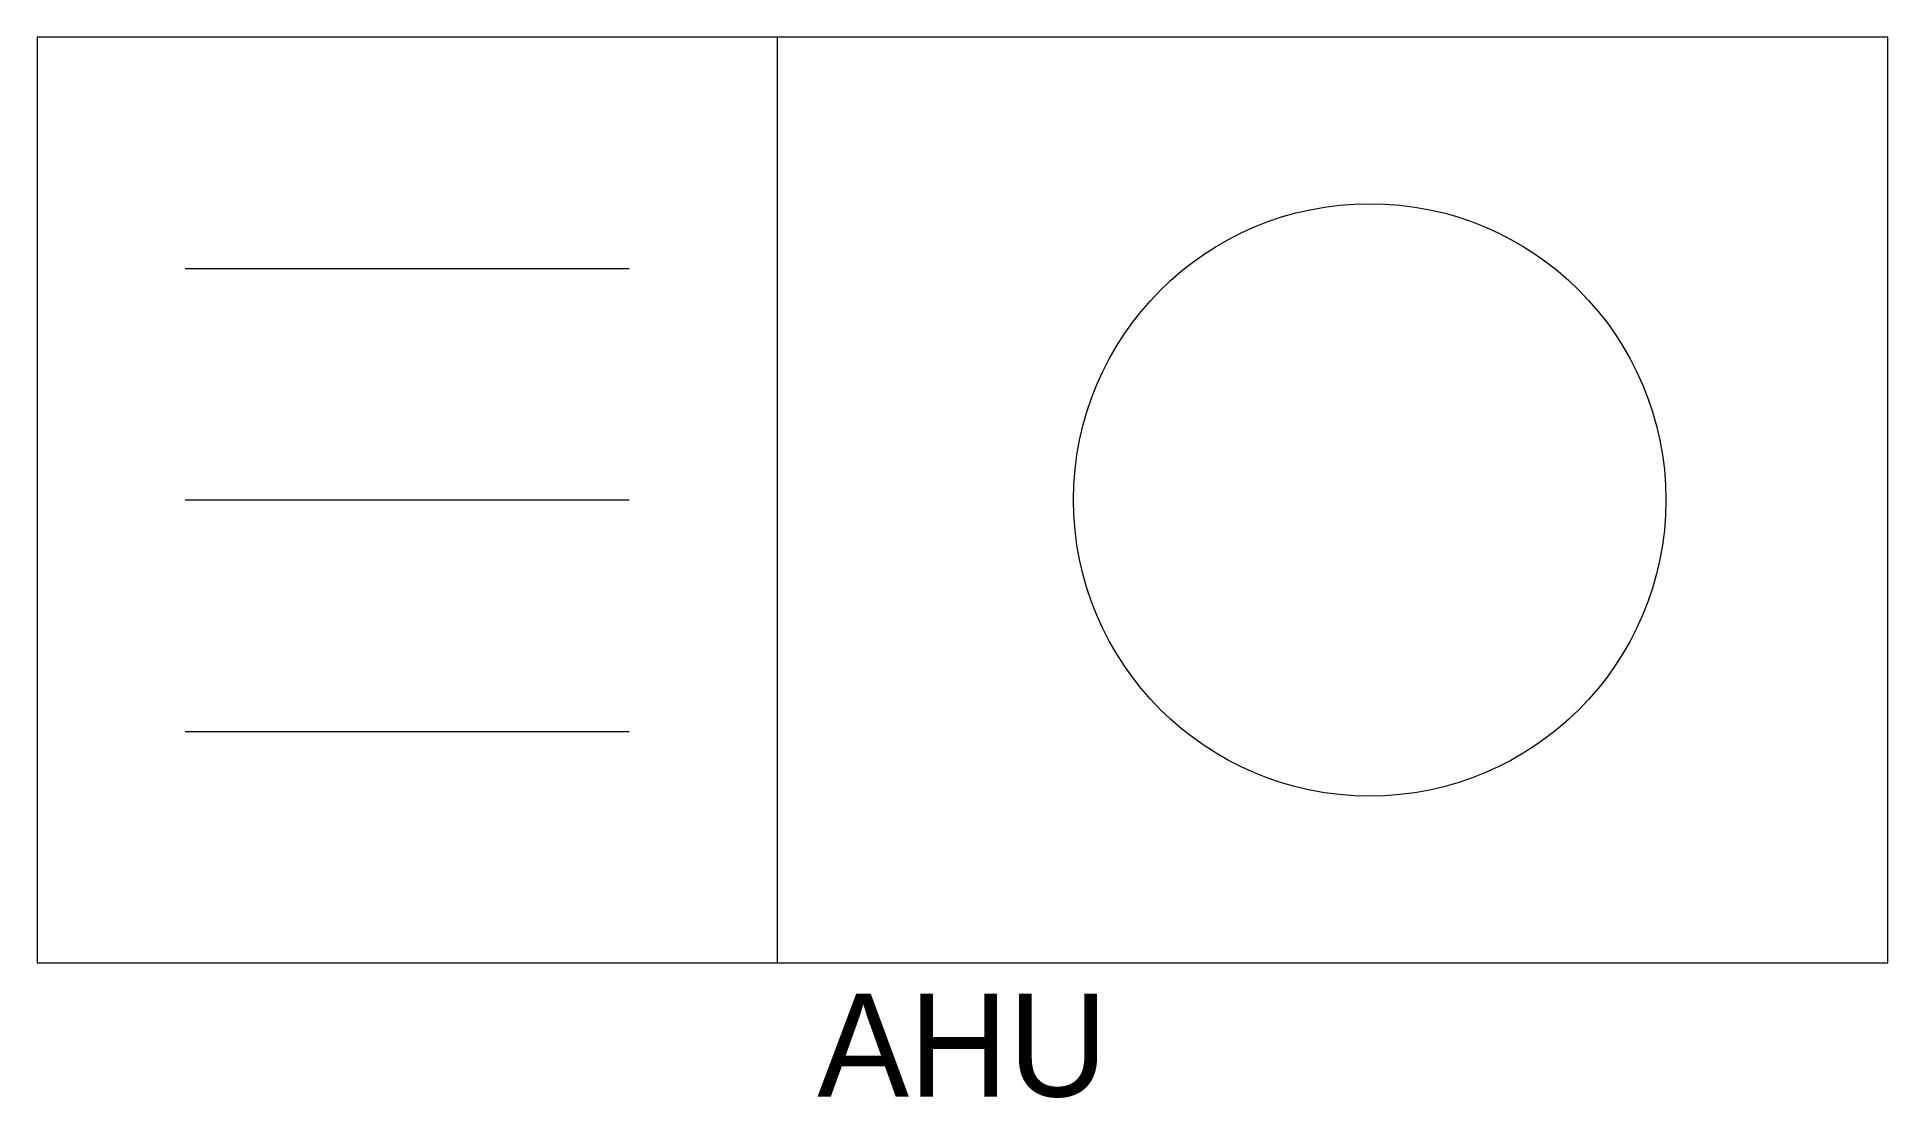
# Model space of a CAD drawing. Header units: millimetres. Extents: x -900 to 900, y -581 to 450.
import ezdxf
from ezdxf.enums import TextEntityAlignment as Align

# ---------------------------------------------------------------- set-up
doc = ezdxf.new("R2010")
doc.units = ezdxf.units.MM
doc.layers.add('M-HVAC', color=7, linetype='Continuous', lineweight=20, true_color=0x507a7a)

# ---------------------------------------------------------------- blocks, each defined once
blk = doc.blocks.new('206_PLUMBING_HVAC_SYMBOLS_AIR_HANDLING_UNIT')
at = {"layer": 'M-HVAC'}
blk.add_lwpolyline([(-900, -450), (900, -450), (900, 450), (-900, 450)], close=True, dxfattribs=at)
for points in [[(-180, -450), (-180, 450)], [(-756, 225), (-324, 225)], [(-756, 0), (-324, 0)], [(-756, -225), (-324, -225)]]:
    blk.add_lwpolyline(points, dxfattribs=at)
blk.add_circle((396, 0), 288, dxfattribs=at)
blk.add_text('AHU', height=100, dxfattribs=at).set_placement((0, -610), align=Align.BOTTOM_CENTER)

msp = doc.modelspace()

# ---------------------------------------------------------------- block references
msp.add_blockref('206_PLUMBING_HVAC_SYMBOLS_AIR_HANDLING_UNIT', (0, 0))

doc.saveas('drawing.dxf')
